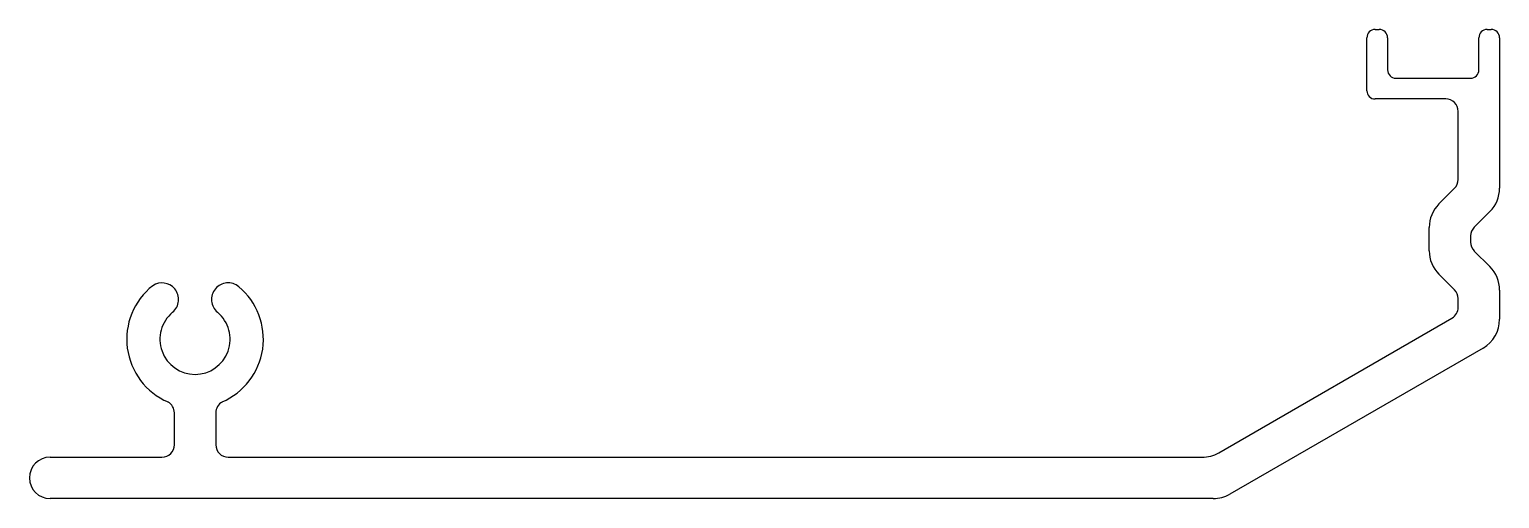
# Model space of a CAD drawing. Extents: x -42.9 to 47.3, y 19.5 to 48.3.
import ezdxf

# ---------------------------------------------------------------- set-up
doc = ezdxf.new("R2010")
doc.units = 0
doc.layers.get('0').update_dxf_attribs({"linetype": 'CONTINUOUS'})

msp = doc.modelspace()

# ---------------------------------------------------------------- linework, layer by layer
for p, q in [((39.658, 48.264), (39.908, 48.264)), ((46.528, 48.264), (46.778, 48.264)), ((39.148, 44.504), (39.148, 47.754)), ((40.418, 47.754), (40.418, 45.774)), ((46.018, 45.774), (46.018, 47.754)), ((47.288, 47.754), (47.288, 38.528)), ((47.288, 47.754), (47.288, 38.528)), ((40.928, 45.264), (45.508, 45.264)), ((43.988, 43.994), (39.658, 43.994)), ((44.748, 39.054), (44.748, 43.234)), ((43.565, 37.556), (44.525, 38.516)), ((46.694, 37.093), (45.732, 36.131)), ((42.97, 34.682), (42.97, 36.119)), ((45.51, 35.594), (45.51, 35.208)), ((45.733, 34.669), (46.693, 33.71)), ((44.525, 32.285), (43.565, 33.245)), ((44.748, 31.211), (44.748, 31.748)), ((47.288, 32.273), (47.288, 30.478)), ((30.061, 22.292), (44.367, 30.551)), ((46.272, 28.718), (30.741, 19.752)), ((-33.992, 22.781), (-33.992, 24.741)), ((-31.452, 24.741), (-31.452, 22.781)), ((-41.612, 22.019), (-34.754, 22.019)), ((-30.69, 22.019), (29.045, 22.019)), ((29.725, 19.479), (-41.612, 19.479))]:
    msp.add_line(p, q)
for centre, radius, start, end in [((39.658, 47.754), 0.51, 90, 180), ((39.908, 47.754), 0.51, 0, 90), ((46.528, 47.754), 0.51, 90, 180), ((46.778, 47.754), 0.51, 0, 90), ((40.928, 45.774), 0.51, 180, 270), ((45.508, 45.774), 0.51, 270, 0), ((39.658, 44.504), 0.51, 180, 270), ((43.988, 43.234), 0.76, 0, 90), ((43.988, 39.054), 0.76, 315, 360), ((45.258, 38.528), 2.03, 315.01323, 0), ((45.002, 36.119), 2.032, 135, 180), ((46.27, 35.594), 0.76, 135.01323, 180), ((46.272, 35.208), 0.762, 180, 225), ((45.002, 34.682), 2.032, 180, 225), ((45.256, 32.273), 2.032, 0, 45), ((-32.722, 29.254), 4.19, 128.34758, 246.67731), ((-34.753, 31.693), 1.02, 39.83369, 123.88414), ((-30.695, 31.7), 1.014, 49.77351, 140.32894), ((-32.722, 29.254), 4.19, 293.32318, 50.20542), ((-34.753, 31.693), 1.02, 309.83362, 39.83376), ((-30.691, 31.693), 1.02, 140.16343, 230.16919), ((43.988, 31.748), 0.76, 360, 45), ((-32.722, 29.254), 2.153, 129.75657, 50.24343), ((43.986, 31.211), 0.762, 300, 0), ((45.256, 30.478), 2.032, 300, 360), ((-34.754, 24.741), 0.762, 0, 60.69334), ((-30.69, 24.741), 0.762, 119.30666, 180), ((-34.754, 22.781), 0.762, 270, 0), ((-30.69, 22.781), 0.762, 180, 270), ((-41.612, 20.749), 1.27, 90, 270), ((29.045, 24.051), 2.032, 270, 300), ((29.725, 21.511), 2.032, 270, 300)]:
    msp.add_arc(centre, radius, start, end)

doc.saveas('drawing.dxf')
